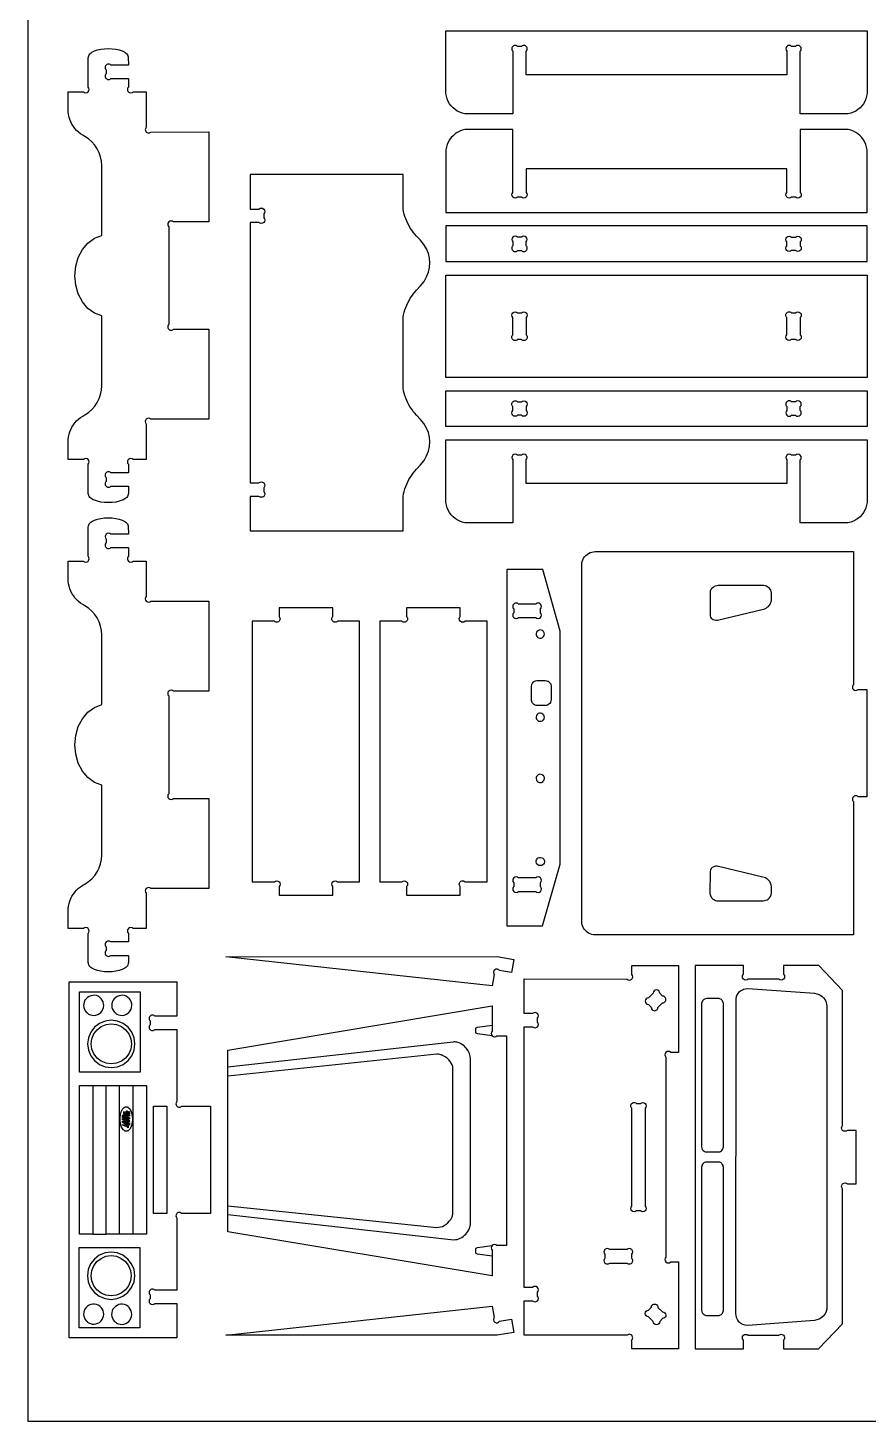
# Model space of a CAD drawing. Extents: x -10.1 to 64.9, y -6.1 to 74.4.
# Drawn here: x -10.1 to 21.2, y -6.1 to 45.8 of the extents above; entities that cross this region are included whole.
import ezdxf

# ---------------------------------------------------------------- set-up
doc = ezdxf.new("R2010")
doc.units = 0
doc.header["$MEASUREMENT"] = 0
doc.layers.get('0').update_dxf_attribs({"linetype": 'CONTINUOUS'})
doc.layers.add('ENGRAVING', color=1, linetype='CONTINUOUS')

msp = doc.modelspace()

# ---------------------------------------------------------------- linework, layer by layer
for points in [[(-10.123, -6.135), (64.877, -6.135), (64.877, 74.365), (-10.123, 74.365)], [(5.455, 37.113), (21.161, 37.113), (21.161, 38.442), (5.455, 38.442)], [(5.455, 32.796), (5.455, 36.613), (21.161, 36.613), (21.161, 32.796)], [(5.455, 30.968), (5.455, 32.296), (21.161, 32.296), (21.161, 30.968)], [(7.734, 12.337), (9.058, 12.337), (9.72, 14.633), (9.72, 23.325), (9.072, 25.628), (7.734, 25.628)], [(16.403, -2.451), (16.36, -2.403), (16.324, -2.349), (16.288, -2.268), (16.27, -2.179), (16.267, -2.132), (16.27, 9.612), (16.288, 9.701), (16.304, 9.742), (16.347, 9.819), (16.404, 9.884), (16.436, 9.912), (16.51, 9.957), (16.551, 9.974), (16.615, 9.992), (16.707, 10.001), (19.191, 9.822), (19.284, 9.807), (19.328, 9.793), (19.411, 9.752), (19.468, 9.713), (19.534, 9.648), (19.587, 9.574), (19.618, 9.512), (19.645, 9.423), (19.654, 9.353), (19.652, -1.93), (19.649, -1.954), (19.626, -2.044), (19.587, -2.127), (19.575, -2.147), (19.518, -2.219), (19.502, -2.236), (19.431, -2.294), (19.371, -2.328), (19.284, -2.361), (19.191, -2.376), (16.707, -2.568), (16.615, -2.559), (16.53, -2.533), (16.472, -2.504)]]:
    msp.add_lwpolyline(points, close=True)
for points in [[(5.654, 42.923), (5.595, 43.004), (5.545, 43.091), (5.506, 43.183), (5.478, 43.279), (5.46, 43.378), (5.455, 43.478), (5.455, 45.718), (21.161, 45.718), (21.161, 43.478), (21.155, 43.378), (21.138, 43.279), (21.109, 43.183), (21.07, 43.091), (21.02, 43.004), (20.961, 42.923), (20.893, 42.849), (20.816, 42.784), (20.733, 42.728), (20.644, 42.682), (20.55, 42.646), (20.453, 42.622), (18.665, 42.622), (18.665, 44.964, 1), (18.489, 45.141), (18.342, 45.141, 1), (18.165, 44.964), (18.165, 44.081), (8.45, 44.081), (8.45, 44.964, 1), (8.273, 45.141), (8.127, 45.141, 1), (7.95, 44.964), (7.95, 42.622), (6.162, 42.622), (6.065, 42.646), (5.971, 42.682), (5.882, 42.728), (5.799, 42.784), (5.723, 42.849)], [(-7.836, 28.352), (-7.856, 28.389), (-7.869, 28.428), (-7.873, 28.47), (-7.873, 29.558, 1), (-8.05, 29.735), (-8.621, 29.735), (-8.621, 30.482), (-8.609, 30.578), (-8.588, 30.672), (-8.56, 30.765), (-8.523, 30.854), (-8.48, 30.94), (-8.429, 31.022), (-8.371, 31.1), (-8.307, 31.172), (-8.237, 31.239), (-8.161, 31.299), (-8.081, 31.353), (-7.996, 31.397), (-7.86, 31.488), (-7.737, 31.596), (-7.63, 31.719), (-7.539, 31.855), (-7.466, 32.002), (-7.414, 32.157), (-7.382, 32.317), (-7.371, 32.48), (-7.371, 35.088), (-7.641, 35.191), (-7.884, 35.369), (-8.089, 35.612), (-8.243, 35.907), (-8.339, 36.238), (-8.371, 36.588), (-8.339, 36.938), (-8.243, 37.269), (-8.089, 37.564), (-7.884, 37.807), (-7.641, 37.985), (-7.371, 38.088), (-7.371, 40.696), (-7.382, 40.859), (-7.414, 41.019), (-7.467, 41.174), (-7.539, 41.321), (-7.63, 41.457), (-7.738, 41.579), (-7.86, 41.687), (-7.996, 41.778), (-8.081, 41.825), (-8.161, 41.878), (-8.237, 41.939), (-8.307, 42.005), (-8.371, 42.078), (-8.429, 42.155), (-8.48, 42.237), (-8.523, 42.323), (-8.56, 42.413), (-8.588, 42.505), (-8.609, 42.599), (-8.621, 42.695), (-8.621, 43.445), (-8.05, 43.445, 1), (-7.873, 43.622), (-7.873, 44.71), (-7.869, 44.752), (-7.856, 44.791), (-7.836, 44.828), (-7.809, 44.862), (-7.775, 44.893), (-7.735, 44.921), (-7.69, 44.947), (-7.639, 44.97), (-7.526, 45.008), (-7.4, 45.035), (-7.265, 45.051), (-7.125, 45.056), (-6.985, 45.051), (-6.85, 45.035), (-6.724, 45.008), (-6.611, 44.97), (-6.56, 44.947), (-6.515, 44.921), (-6.475, 44.893), (-6.441, 44.862), (-6.414, 44.828), (-6.394, 44.791), (-6.381, 44.752), (-6.377, 44.443), (-7.031, 44.443, 1), (-7.208, 44.266), (-7.208, 44.121, 1), (-7.031, 43.944), (-6.377, 43.944), (-6.377, 43.622, 1), (-6.2, 43.445), (-5.712, 43.445), (-5.712, 42.124, 1), (-5.535, 41.947), (-3.374, 41.948), (-3.374, 38.591), (-4.697, 38.591, 1), (-4.874, 38.414), (-4.874, 34.767, 1), (-4.697, 34.59), (-3.374, 34.59), (-3.374, 31.232), (-5.535, 31.232, 1), (-5.712, 31.055), (-5.712, 29.735), (-6.2, 29.735, 1), (-6.377, 29.558), (-6.377, 29.236), (-7.031, 29.236, 1), (-7.208, 29.059), (-7.208, 28.914, 1), (-7.031, 28.737), (-6.377, 28.737), (-6.377, 28.47), (-6.381, 28.428), (-6.394, 28.389), (-6.414, 28.352), (-6.441, 28.319), (-6.475, 28.287), (-6.515, 28.259), (-6.56, 28.233), (-6.611, 28.21), (-6.724, 28.173), (-6.85, 28.146), (-6.985, 28.129), (-7.125, 28.124), (-7.265, 28.129), (-7.4, 28.146), (-7.526, 28.173), (-7.639, 28.21), (-7.69, 28.233), (-7.735, 28.259), (-7.775, 28.287), (-7.809, 28.319)], [(5.455, 38.942), (21.161, 38.942), (21.161, 41.181), (21.155, 41.282), (21.138, 41.38), (21.109, 41.476), (21.07, 41.569), (21.02, 41.656), (20.961, 41.737), (20.893, 41.81), (20.816, 41.875), (20.733, 41.931), (20.644, 41.977), (20.55, 42.013), (20.453, 42.038), (18.665, 42.038), (18.665, 39.696, -1), (18.489, 39.519), (18.342, 39.519, -1), (18.165, 39.696), (18.165, 40.578), (8.45, 40.578), (8.45, 39.696, -1), (8.273, 39.519), (8.127, 39.519, -1), (7.95, 39.696), (7.95, 42.038), (6.162, 42.038), (6.065, 42.013), (5.971, 41.977), (5.882, 41.931), (5.799, 41.875), (5.723, 41.81), (5.654, 41.737), (5.595, 41.656), (5.545, 41.569), (5.506, 41.476), (5.478, 41.38), (5.46, 41.282), (5.455, 41.181)], [(-1.836, 27.07), (3.864, 27.07), (3.864, 28.358), (3.881, 28.452), (3.903, 28.544), (3.93, 28.636), (3.961, 28.726), (3.997, 28.814), (4.037, 28.9), (4.081, 28.985), (4.13, 29.066), (4.183, 29.146), (4.239, 29.222), (4.3, 29.296), (4.364, 29.367), (4.515, 29.528), (4.641, 29.694), (4.739, 29.865), (4.809, 30.039), (4.85, 30.216), (4.864, 30.393), (4.848, 30.565), (4.805, 30.736), (4.735, 30.904), (4.637, 31.069), (4.513, 31.229), (4.364, 31.384), (4.3, 31.455), (4.239, 31.528), (4.183, 31.605), (4.13, 31.684), (4.081, 31.766), (4.037, 31.85), (3.997, 31.937), (3.961, 32.025), (3.93, 32.115), (3.903, 32.206), (3.881, 32.299), (3.864, 32.393), (3.864, 35.038), (3.881, 35.132), (3.903, 35.225), (3.93, 35.316), (3.961, 35.406), (3.997, 35.494), (4.037, 35.581), (4.082, 35.665), (4.13, 35.747), (4.183, 35.826), (4.239, 35.903), (4.3, 35.977), (4.364, 36.047), (4.516, 36.208), (4.641, 36.375), (4.739, 36.546), (4.809, 36.72), (4.851, 36.896), (4.864, 37.074), (4.849, 37.246), (4.806, 37.417), (4.735, 37.585), (4.638, 37.75), (4.514, 37.91), (4.364, 38.065), (4.3, 38.135), (4.239, 38.209), (4.183, 38.285), (4.13, 38.365), (4.082, 38.447), (4.037, 38.531), (3.997, 38.617), (3.961, 38.706), (3.93, 38.796), (3.903, 38.887), (3.881, 38.98), (3.864, 39.073), (3.864, 40.361), (-1.836, 40.361), (-1.835, 39.073), (-1.511, 39.073, -1), (-1.334, 38.897), (-1.334, 38.75, -1), (-1.511, 38.573), (-1.834, 38.573), (-1.834, 28.858), (-1.511, 28.858, -1), (-1.334, 28.681), (-1.334, 28.535, -1), (-1.511, 28.358), (-1.835, 28.358)], [(8.127, 37.527), (8.273, 37.527, 1), (8.45, 37.704), (8.45, 37.851, 1), (8.273, 38.027), (8.127, 38.027, 1), (7.95, 37.851), (7.95, 37.704, 1)], [(18.342, 38.027), (18.489, 38.027, -1), (18.665, 37.851), (18.665, 37.704, -1), (18.489, 37.527), (18.342, 37.527, -1), (18.165, 37.704), (18.165, 37.851, -1)], [(8.273, 34.205), (8.127, 34.205, -1), (7.95, 34.382), (7.95, 35.028, -1), (8.127, 35.205), (8.273, 35.205, -1), (8.45, 35.028), (8.45, 34.382, -1)], [(18.665, 35.028), (18.665, 34.382, -1), (18.489, 34.205), (18.342, 34.205, -1), (18.165, 34.382), (18.165, 35.028, -1), (18.342, 35.205), (18.489, 35.205, -1)], [(8.127, 31.882), (8.273, 31.882, -1), (8.45, 31.705), (8.45, 31.559, -1), (8.273, 31.382), (8.127, 31.382, -1), (7.95, 31.559), (7.95, 31.705, -1)], [(18.342, 31.382), (18.489, 31.382, 1), (18.665, 31.559), (18.665, 31.705, 1), (18.489, 31.882), (18.342, 31.882, 1), (18.165, 31.705), (18.165, 31.559, 1)], [(5.654, 27.673), (5.595, 27.754), (5.545, 27.841), (5.506, 27.933), (5.478, 28.029), (5.46, 28.128), (5.455, 28.228), (5.455, 30.468), (21.161, 30.468), (21.161, 28.228), (21.155, 28.128), (21.138, 28.029), (21.109, 27.933), (21.07, 27.841), (21.02, 27.754), (20.961, 27.673), (20.893, 27.599), (20.816, 27.534), (20.733, 27.478), (20.644, 27.432), (20.55, 27.396), (20.453, 27.372), (18.665, 27.372), (18.665, 29.714, 1), (18.489, 29.891), (18.342, 29.891, 1), (18.165, 29.714), (18.165, 28.831), (8.45, 28.831), (8.45, 29.714, 1), (8.273, 29.891), (8.127, 29.891, 1), (7.95, 29.714), (7.95, 27.372), (6.162, 27.372), (6.065, 27.396), (5.971, 27.432), (5.882, 27.478), (5.799, 27.534), (5.723, 27.599)], [(-7.809, 10.819), (-7.836, 10.852), (-7.856, 10.889), (-7.869, 10.928), (-7.873, 10.97), (-7.873, 12.058, 1), (-8.05, 12.235), (-8.621, 12.235), (-8.621, 12.982), (-8.609, 13.078), (-8.588, 13.172), (-8.56, 13.265), (-8.523, 13.354), (-8.48, 13.44), (-8.429, 13.522), (-8.371, 13.6), (-8.307, 13.672), (-8.237, 13.739), (-8.161, 13.799), (-8.081, 13.853), (-7.996, 13.897), (-7.86, 13.988), (-7.737, 14.096), (-7.63, 14.219), (-7.539, 14.355), (-7.466, 14.502), (-7.414, 14.657), (-7.382, 14.817), (-7.371, 14.98), (-7.371, 17.588), (-7.641, 17.691), (-7.884, 17.869), (-8.089, 18.112), (-8.243, 18.407), (-8.339, 18.738), (-8.371, 19.088), (-8.339, 19.438), (-8.243, 19.769), (-8.089, 20.064), (-7.884, 20.307), (-7.641, 20.485), (-7.371, 20.588), (-7.371, 23.196), (-7.382, 23.359), (-7.414, 23.519), (-7.467, 23.674), (-7.539, 23.821), (-7.63, 23.957), (-7.738, 24.079), (-7.86, 24.187), (-7.996, 24.278), (-8.081, 24.325), (-8.161, 24.378), (-8.237, 24.439), (-8.307, 24.505), (-8.371, 24.578), (-8.429, 24.655), (-8.48, 24.737), (-8.523, 24.823), (-8.56, 24.913), (-8.588, 25.005), (-8.609, 25.099), (-8.621, 25.195), (-8.621, 25.945), (-8.05, 25.945, 1), (-7.873, 26.122), (-7.873, 27.21), (-7.869, 27.252), (-7.856, 27.291), (-7.836, 27.328), (-7.809, 27.362), (-7.775, 27.393), (-7.735, 27.421), (-7.69, 27.447), (-7.639, 27.47), (-7.526, 27.508), (-7.4, 27.535), (-7.265, 27.551), (-7.125, 27.556), (-6.985, 27.551), (-6.85, 27.535), (-6.724, 27.508), (-6.611, 27.47), (-6.56, 27.447), (-6.515, 27.421), (-6.475, 27.393), (-6.441, 27.362), (-6.414, 27.328), (-6.394, 27.291), (-6.381, 27.252), (-6.377, 26.943), (-7.031, 26.943, 1), (-7.208, 26.766), (-7.208, 26.621, 1), (-7.031, 26.444), (-6.377, 26.444), (-6.377, 26.122, 1), (-6.2, 25.945), (-5.712, 25.945), (-5.712, 24.624, 1), (-5.535, 24.447), (-3.374, 24.448), (-3.374, 21.091), (-4.697, 21.091, 1), (-4.874, 20.914), (-4.874, 17.267, 1), (-4.697, 17.09), (-3.374, 17.09), (-3.374, 13.732), (-5.535, 13.732, 1), (-5.712, 13.555), (-5.712, 12.235), (-6.2, 12.235, 1), (-6.377, 12.058), (-6.377, 11.736), (-7.031, 11.736, 1), (-7.208, 11.559), (-7.208, 11.414, 1), (-7.031, 11.237), (-6.377, 11.237), (-6.377, 10.97), (-6.381, 10.928), (-6.394, 10.889), (-6.414, 10.852), (-6.441, 10.819), (-6.475, 10.787), (-6.515, 10.759), (-6.56, 10.733), (-6.611, 10.71), (-6.724, 10.673), (-6.85, 10.646), (-6.985, 10.629), (-7.125, 10.624), (-7.265, 10.629), (-7.4, 10.646), (-7.526, 10.673), (-7.639, 10.71), (-7.69, 10.733), (-7.735, 10.759), (-7.775, 10.787)], [(10.669, 12.151), (10.626, 12.2), (10.59, 12.255), (10.561, 12.313), (10.54, 12.375), (10.527, 12.439), (10.523, 12.505), (10.523, 25.796), (10.527, 25.861), (10.54, 25.926), (10.561, 25.988), (10.59, 26.046), (10.626, 26.101), (10.669, 26.15), (10.718, 26.193), (10.773, 26.229), (10.831, 26.258), (10.893, 26.279), (10.957, 26.292), (11.023, 26.296), (20.644, 26.296), (20.644, 21.327, 1), (20.82, 21.15), (21.144, 21.15), (21.144, 17.15), (20.82, 17.15, 1), (20.644, 16.973), (20.644, 12.004), (11.023, 12.004), (10.957, 12.009), (10.893, 12.021), (10.831, 12.042), (10.773, 12.071), (10.718, 12.108)], [(-1.759, 13.981), (-0.936, 13.981, -1), (-0.759, 13.805), (-0.759, 13.481), (1.241, 13.481), (1.241, 13.805, -1), (1.418, 13.981), (2.241, 13.981), (2.241, 23.697), (1.418, 23.697, -1), (1.241, 23.874), (1.241, 24.197), (-0.759, 24.197), (-0.759, 23.874, -1), (-0.936, 23.697), (-1.759, 23.697)], [(2.993, 13.981), (3.817, 13.981, -1), (3.993, 13.805), (3.993, 13.481), (5.993, 13.481), (5.993, 13.805, -1), (6.17, 13.981), (6.993, 13.981), (6.993, 23.697), (6.17, 23.697, -1), (5.993, 23.874), (5.993, 24.197), (3.993, 24.197), (3.993, 23.874, -1), (3.817, 23.697), (2.993, 23.697)], [(8.161, 23.841), (8.807, 23.841, 1), (8.984, 24.018), (8.984, 24.164, 1), (8.807, 24.341), (8.161, 24.341, 1), (7.984, 24.164), (7.984, 24.018, 1)], [(8.161, 13.625), (8.807, 13.625, 1), (8.984, 13.802), (8.984, 13.948, 1), (8.807, 14.125), (8.161, 14.125, 1), (7.984, 13.948), (7.984, 13.802, 1)], [(-2.749, 11.185), (7.368, 11.194), (7.984, 11.087), (7.899, 10.595), (7.458, 10.671, 1), (7.253, 10.527), (7.18, 10.103)], [(12.384, -3.434), (12.384, -3.111, 1), (12.207, -2.934), (8.368, -2.934), (8.368, -1.647), (8.691, -1.647, 1), (8.868, -1.47), (8.868, -1.324, 1), (8.691, -1.147), (8.368, -1.147), (8.368, 8.569), (8.691, 8.569, 1), (8.868, 8.746), (8.868, 8.892, 1), (8.691, 9.069), (8.368, 9.069), (8.368, 10.357), (12.207, 10.353, 1), (12.384, 10.529), (12.384, 10.858), (14.132, 10.857), (14.132, 7.62), (13.836, 7.62, 1), (13.66, 7.443), (13.659, -0.021, 1), (13.836, -0.198), (14.132, -0.198), (14.131, -3.434)], [(16.545, -3.434), (16.545, -3.111, -1), (16.721, -2.934), (17.868, -2.934, -1), (18.045, -3.111), (18.045, -3.434), (19.34, -3.434), (20.244, -2.51), (20.244, 2.534, -1), (20.421, 2.711), (20.744, 2.711), (20.744, 4.711), (20.421, 4.711, -1), (20.244, 4.888), (20.244, 9.922), (19.351, 10.86), (18.045, 10.858), (18.045, 10.531, -1), (17.868, 10.354), (16.722, 10.353, -1), (16.545, 10.53), (16.545, 10.858), (14.749, 10.857), (14.75, -3.434)], [(-8.586, -3.034), (-8.586, 10.253), (-4.57, 10.253), (-4.57, 8.969), (-5.393, 8.97, 1), (-5.57, 8.793), (-5.57, 8.647, 1), (-5.393, 8.47), (-4.57, 8.469), (-4.57, 5.788, 1), (-4.393, 5.612), (-3.322, 5.612), (-3.322, 1.612), (-4.393, 1.612, 1), (-4.57, 1.435), (-4.57, -1.246), (-5.393, -1.246, 1), (-5.57, -1.423), (-5.57, -1.569, 1), (-5.393, -1.746), (-4.57, -1.746), (-4.57, -3.034)], [(13.534, 9.717), (13.432, 9.822, 1), (13.182, 9.824), (13.009, 9.655, 1), (13.007, 9.405), (13.11, 9.3, 1), (13.36, 9.298), (13.532, 9.467, 1)], [(7.18, 8.632), (7.18, 8.411, 1), (7.357, 8.235), (7.717, 8.235), (7.717, 0.417), (7.357, 0.417, 1), (7.18, 0.241), (7.18, 0.02), (7.18, -0.719), (-2.671, 0.93), (-2.671, 1.569), (-2.671, 1.9), (-2.671, 6.737), (-2.671, 7.068), (-2.671, 7.704), (7.18, 9.353)], [(12.884, 5.534), (12.884, 1.888, -1), (12.707, 1.711), (12.561, 1.711, -1), (12.384, 1.888), (12.384, 5.534, -1), (12.561, 5.711), (12.707, 5.711, -1)], [(12.384, -0.06), (12.384, 0.087, 1), (12.207, 0.263), (11.561, 0.263, 1), (11.384, 0.087), (11.384, -0.06, 1), (11.561, -0.237), (12.207, -0.237, 1)], [(-2.749, -2.926), (7.18, -1.844), (7.253, -2.268, 1), (7.458, -2.412), (7.899, -2.336), (7.984, -2.828), (7.368, -2.934)], [(13.007, -1.997), (13.11, -1.893, -1), (13.36, -1.891), (13.532, -2.06, -1), (13.534, -2.31), (13.432, -2.414, -1), (13.182, -2.417), (13.009, -2.247, -1)]]:
    msp.add_lwpolyline(points, format="xyb", close=True)
for points in [[(3.869, 32.364), (3.869, 32.393)], [(16.09, 9.769), (16.09, 9.767)], [(16.09, -2.334), (16.09, -2.336)]]:
    msp.add_lwpolyline(points)
at = {"layer": 'ENGRAVING'}
for points in [[(15.377, 23.789, 0.122551), (15.464, 23.746, 0.098658), (15.584, 23.743), (17.292, 24.148, 0.128882), (17.477, 24.255, 0.131761), (17.583, 24.436, 0.016891), (17.587, 24.453, 0.023588), (17.589, 24.465), (17.592, 24.752, 0.190721), (17.503, 24.941, 0.178591), (17.299, 25.028), (15.609, 25.028, 0.132514), (15.417, 24.964, 0.229809), (15.301, 24.767), (15.301, 23.937, 0.099643), (15.324, 23.857, 0.096321)], [(8.913, 23.077, 0.782283), (9.092, 23.318, 0.781894), (8.821, 23.189, 0.122401), (8.853, 23.122, 0.122157)], [(8.913, 19.978, 0.722471), (9.107, 20.201, 0.724254), (8.819, 20.137, 0.159922), (8.84, 20.042, 0.161123)], [(8.913, 17.693, 0.264164), (9.053, 17.703, 0.238303), (9.129, 17.836, 0.196042), (9.093, 17.938, 0.348672), (8.899, 17.973, 0.28855), (8.821, 17.833, 0.275246)], [(15.424, 13.33, 0.07759), (15.505, 13.289, 0.067175), (15.609, 13.272), (17.283, 13.272, 0.151852), (17.474, 13.339, 0.22671), (17.592, 13.563, 0.025228), (17.59, 13.799, 0.180834), (17.483, 14.04, 0.055659), (17.402, 14.105, 0.06529), (17.323, 14.143), (15.569, 14.56, 0.131625), (15.438, 14.543, 0.270936), (15.301, 14.363), (15.3, 13.548, 0.109806), (15.338, 13.425, 0.110325)], [(-7.858, 9.049, 0.936602), (-7.443, 9.671, 0.936602), (-7.936, 9.109, 0.032737), (-7.899, 9.076, 0.032737)], [(-6.81, 9.049, 0.936602), (-6.394, 9.671, 0.936602), (-6.887, 9.109, 0.032737), (-6.85, 9.076, 0.032737)], [(15.079, 3.931, 0.052818), (15.115, 3.914, 0.062933), (15.147, 3.907), (15.64, 3.907, 0.185881), (15.745, 3.962, 0.153894), (15.802, 4.091), (15.802, 9.439, 0.154124), (15.745, 9.568, 0.18557), (15.64, 9.623), (15.166, 9.624, 0.187421), (15.047, 9.57, 0.167362), (14.984, 9.439), (14.984, 4.091, 0.116623), (15.013, 3.997, 0.123392)], [(15.095, -2.175, 0.053981), (15.117, -2.184, 0.042226), (15.147, -2.19), (15.64, -2.19, 0.185914), (15.745, -2.135, 0.153921), (15.802, -2.006), (15.803, 3.321, 0.15257), (15.746, 3.467, 0.198654), (15.64, 3.526), (15.166, 3.527, 0.187416), (15.047, 3.473, 0.16731), (14.984, 3.342), (14.984, -2.006, 0.122736), (15.019, -2.105, 0.124426)], [(-7.858, -2.466, 0.936602), (-7.443, -1.843, 0.936602), (-7.936, -2.406, 0.032737), (-7.899, -2.438, 0.032737)], [(-6.815, -2.475, 0.936602), (-6.4, -1.853, 0.936602), (-6.893, -2.416, 0.032737), (-6.856, -2.448, 0.032737)]]:
    msp.add_lwpolyline(points, format="xyb", close=True, dxfattribs=at)
for points in [[(8.726, 20.601), (8.684, 20.648), (8.673, 20.666), (8.657, 20.705), (8.648, 20.747), (8.647, 21.269), (8.657, 21.334), (8.673, 21.373), (8.684, 21.391), (8.726, 21.437), (8.761, 21.461), (8.8, 21.477), (8.843, 21.486), (9.159, 21.487), (9.203, 21.483), (9.244, 21.47), (9.263, 21.461), (9.298, 21.437), (9.328, 21.407), (9.351, 21.373), (9.368, 21.334), (9.377, 21.291), (9.378, 20.758), (9.373, 20.726), (9.361, 20.685), (9.351, 20.666), (9.328, 20.631), (9.298, 20.601), (9.281, 20.589), (9.244, 20.568), (9.203, 20.556), (9.159, 20.551), (8.865, 20.551), (8.821, 20.556), (8.78, 20.568), (8.761, 20.578)], [(8.854, 14.638), (8.83, 14.677), (8.819, 14.721), (8.821, 14.768), (8.83, 14.797), (8.854, 14.836), (8.875, 14.857), (8.899, 14.873), (8.942, 14.889), (8.989, 14.891), (9.034, 14.88), (9.072, 14.857), (9.102, 14.824), (9.122, 14.783), (9.126, 14.768), (9.128, 14.721), (9.117, 14.677), (9.093, 14.638), (9.072, 14.617), (9.034, 14.594), (8.989, 14.583), (8.942, 14.585), (8.927, 14.589), (8.887, 14.608)], [(-8.205, 6.886), (-8.205, 9.882), (-5.939, 9.882), (-5.939, 6.886)], [(-6.786, 7.083), (-6.573, 7.171), (-6.39, 7.312), (-6.249, 7.494), (-6.161, 7.707), (-6.131, 7.936), (-6.161, 8.165), (-6.249, 8.378), (-6.39, 8.56), (-6.573, 8.701), (-6.786, 8.789), (-7.014, 8.819), (-7.243, 8.789), (-7.456, 8.701), (-7.639, 8.56), (-7.779, 8.378), (-7.867, 8.165), (-7.897, 7.936), (-7.867, 7.707), (-7.779, 7.494), (-7.639, 7.312), (-7.456, 7.171), (-7.243, 7.083), (-7.014, 7.053)], [(-7.664, 7.561), (-7.739, 7.742), (-7.764, 7.936), (-7.739, 8.13), (-7.664, 8.311), (-7.544, 8.466), (-7.389, 8.586), (-7.208, 8.66), (-7.014, 8.686), (-6.82, 8.66), (-6.639, 8.586), (-6.484, 8.466), (-6.365, 8.311), (-6.29, 8.13), (-6.264, 7.936), (-6.29, 7.742), (-6.365, 7.561), (-6.484, 7.406), (-6.639, 7.286), (-6.82, 7.212), (-7.014, 7.186), (-7.208, 7.212), (-7.389, 7.286), (-7.544, 7.406)], [(-6.557, 4.722), (-6.577, 4.743), (-6.628, 4.827), (-6.635, 4.843), (-6.642, 4.86), (-6.648, 4.878), (-6.654, 4.897), (-6.66, 4.916), (-6.665, 4.935), (-6.67, 4.956), (-6.674, 4.976), (-6.677, 4.997), (-6.68, 5.019), (-6.683, 5.041), (-6.685, 5.063), (-6.686, 5.086), (-6.687, 5.109), (-6.688, 5.133), (-6.687, 5.156), (-6.686, 5.179), (-6.685, 5.202), (-6.683, 5.225), (-6.68, 5.247), (-6.677, 5.268), (-6.674, 5.289), (-6.67, 5.31), (-6.665, 5.33), (-6.66, 5.35), (-6.654, 5.369), (-6.648, 5.387), (-6.642, 5.405), (-6.635, 5.422), (-6.628, 5.439), (-6.62, 5.455), (-6.604, 5.484), (-6.547, 5.552), (-6.536, 5.561), (-6.526, 5.568), (-6.515, 5.574), (-6.504, 5.579), (-6.492, 5.583), (-6.481, 5.586), (-6.469, 5.588), (-6.457, 5.588), (-6.445, 5.588), (-6.433, 5.586), (-6.422, 5.583), (-6.41, 5.579), (-6.399, 5.574), (-6.388, 5.568), (-6.328, 5.51), (-6.319, 5.498), (-6.31, 5.484), (-6.302, 5.47), (-6.294, 5.455), (-6.286, 5.439), (-6.279, 5.422), (-6.272, 5.405), (-6.265, 5.387), (-6.259, 5.369), (-6.254, 5.35), (-6.249, 5.33), (-6.244, 5.31), (-6.226, 5.156), (-6.226, 5.133), (-6.226, 5.109), (-6.244, 4.956), (-6.249, 4.935), (-6.254, 4.916), (-6.259, 4.897), (-6.265, 4.878), (-6.272, 4.86), (-6.279, 4.843), (-6.286, 4.827), (-6.294, 4.811), (-6.302, 4.796), (-6.31, 4.781), (-6.319, 4.768), (-6.328, 4.755), (-6.378, 4.705), (-6.388, 4.698), (-6.399, 4.692), (-6.41, 4.687), (-6.422, 4.683), (-6.433, 4.68), (-6.445, 4.678), (-6.457, 4.677), (-6.469, 4.678), (-6.481, 4.68), (-6.492, 4.683), (-6.504, 4.687), (-6.515, 4.692), (-6.526, 4.698), (-6.536, 4.705), (-6.547, 4.713)], [(-6.595, 5.219), (-6.595, 5.248), (-6.594, 5.26), (-6.592, 5.27), (-6.588, 5.277), (-6.573, 5.288), (-6.562, 5.29), (-6.55, 5.289), (-6.536, 5.285), (-6.522, 5.279), (-6.509, 5.272), (-6.499, 5.263), (-6.49, 5.253), (-6.484, 5.244), (-6.479, 5.233), (-6.477, 5.222), (-6.476, 5.209), (-6.476, 5.177)], [(-6.565, 5.242), (-6.505, 5.221), (-6.507, 5.23), (-6.512, 5.238), (-6.522, 5.244), (-6.534, 5.25), (-6.547, 5.253), (-6.557, 5.253), (-6.563, 5.25)], [(-6.529, 5.324), (-6.553, 5.331), (-6.553, 5.411), (-6.529, 5.403), (-6.494, 5.307), (-6.509, 5.316), (-6.529, 5.359)], [(-6.459, 5.362), (-6.459, 5.397), (-6.458, 5.408), (-6.457, 5.417), (-6.454, 5.423), (-6.45, 5.428), (-6.444, 5.433), (-6.437, 5.435), (-6.428, 5.435), (-6.419, 5.432), (-6.409, 5.427), (-6.401, 5.421), (-6.394, 5.412), (-6.389, 5.402), (-6.339, 5.41), (-6.339, 5.373), (-6.389, 5.372), (-6.339, 5.355), (-6.339, 5.321)], [(-6.459, 5.276), (-6.459, 5.339), (-6.43, 5.329), (-6.43, 5.299), (-6.415, 5.294), (-6.415, 5.32), (-6.386, 5.31), (-6.386, 5.284), (-6.368, 5.278), (-6.368, 5.307), (-6.339, 5.297), (-6.339, 5.234)], [(-6.459, 5.156), (-6.459, 5.192), (-6.424, 5.186), (-6.381, 5.176), (-6.401, 5.185), (-6.42, 5.195), (-6.459, 5.217), (-6.459, 5.254), (-6.339, 5.178), (-6.339, 5.143)], [(-6.434, 5.388), (-6.405, 5.378), (-6.405, 5.38), (-6.406, 5.386), (-6.409, 5.392), (-6.414, 5.396), (-6.42, 5.399), (-6.426, 5.4), (-6.43, 5.399), (-6.433, 5.395)], [(-5.446, 1.612), (-5.446, 5.612), (-4.946, 5.612), (-4.946, 1.612)], [(-6.595, 5.1), (-6.595, 5.132), (-6.554, 5.134), (-6.545, 5.134), (-6.534, 5.134), (-6.524, 5.134), (-6.538, 5.137), (-6.55, 5.141), (-6.595, 5.155), (-6.595, 5.188), (-6.476, 5.146), (-6.476, 5.114), (-6.52, 5.111), (-6.533, 5.111), (-6.545, 5.111), (-6.523, 5.106), (-6.506, 5.102), (-6.476, 5.091), (-6.476, 5.058)], [(-6.595, 5.009), (-6.595, 5.05), (-6.476, 5.035), (-6.476, 5), (-6.491, 5.003), (-6.491, 4.98), (-6.476, 4.972), (-6.476, 4.937)], [(-6.595, 4.899), (-6.595, 4.933), (-6.505, 4.901), (-6.505, 4.927), (-6.476, 4.917), (-6.476, 4.858)], [(-6.558, 5.015), (-6.551, 5.012), (-6.549, 5.011), (-6.535, 5.003), (-6.516, 4.993), (-6.516, 5.008), (-6.53, 5.01), (-6.532, 5.011), (-6.546, 5.014), (-6.549, 5.014), (-6.555, 5.016)], [(-6.438, 5.055), (-6.447, 5.066), (-6.452, 5.075), (-6.456, 5.083), (-6.458, 5.092), (-6.459, 5.101), (-6.458, 5.111), (-6.455, 5.119), (-6.449, 5.125), (-6.442, 5.13), (-6.433, 5.132), (-6.423, 5.133), (-6.412, 5.131), (-6.398, 5.127), (-6.386, 5.122), (-6.384, 5.121), (-6.375, 5.116), (-6.365, 5.108), (-6.356, 5.099), (-6.348, 5.09), (-6.343, 5.08), (-6.34, 5.07), (-6.339, 5.059), (-6.34, 5.051), (-6.342, 5.043), (-6.346, 5.037), (-6.352, 5.032), (-6.361, 5.028), (-6.372, 5.027), (-6.385, 5.028), (-6.4, 5.032), (-6.414, 5.038), (-6.427, 5.046)], [(-6.459, 4.944), (-6.459, 4.979), (-6.458, 4.989), (-6.457, 4.998), (-6.454, 5.005), (-6.45, 5.01), (-6.444, 5.014), (-6.437, 5.016), (-6.428, 5.016), (-6.419, 5.013), (-6.409, 5.009), (-6.401, 5.002), (-6.394, 4.994), (-6.389, 4.984), (-6.339, 4.991), (-6.339, 4.955), (-6.389, 4.953), (-6.339, 4.936), (-6.339, 4.902)], [(-6.41, 4.813), (-6.445, 4.909), (-6.43, 4.9), (-6.41, 4.856), (-6.41, 4.893), (-6.387, 4.885), (-6.387, 4.805)], [(-6.434, 4.97), (-6.405, 4.959), (-6.405, 4.961), (-6.406, 4.967), (-6.409, 4.973), (-6.414, 4.977), (-6.42, 4.98), (-6.426, 4.981), (-6.43, 4.98), (-6.433, 4.976)], [(-6.43, 5.091), (-6.428, 5.085), (-6.422, 5.078), (-6.412, 5.073), (-6.399, 5.067), (-6.386, 5.063), (-6.376, 5.062), (-6.37, 5.064), (-6.368, 5.068), (-6.37, 5.075), (-6.376, 5.081), (-6.384, 5.086), (-6.398, 5.092), (-6.412, 5.096), (-6.422, 5.097), (-6.428, 5.096)], [(-8.211, -2.659), (-8.211, 0.337), (-5.945, 0.337), (-5.945, -2.659)], [(-7.461, -1.477), (-7.248, -1.566), (-7.02, -1.596), (-6.791, -1.566), (-6.578, -1.477), (-6.395, -1.337), (-6.255, -1.154), (-6.167, -0.941), (-6.137, -0.713), (-6.167, -0.484), (-6.255, -0.271), (-6.395, -0.088), (-6.578, 0.052), (-6.791, 0.14), (-7.02, 0.17), (-7.248, 0.14), (-7.461, 0.052), (-7.644, -0.088), (-7.785, -0.271), (-7.873, -0.484), (-7.903, -0.713), (-7.873, -0.941), (-7.785, -1.154), (-7.644, -1.337)], [(-7.669, -1.088), (-7.744, -0.907), (-7.77, -0.713), (-7.744, -0.519), (-7.669, -0.338), (-7.55, -0.182), (-7.395, -0.063), (-7.214, 0.012), (-7.02, 0.037), (-6.826, 0.012), (-6.645, -0.063), (-6.489, -0.182), (-6.37, -0.338), (-6.295, -0.519), (-6.27, -0.713), (-6.295, -0.907), (-6.37, -1.088), (-6.489, -1.243), (-6.645, -1.362), (-6.826, -1.437), (-7.02, -1.463), (-7.214, -1.437), (-7.395, -1.362), (-7.55, -1.243)]]:
    msp.add_lwpolyline(points, close=True, dxfattribs=at)
for points in [[(7.18, 8.234), (6.631, 8.31, -0.118717), (6.588, 8.331, -0.169859), (6.571, 8.361), (6.571, 8.504, -0.155969), (6.589, 8.533, -0.109585), (6.631, 8.556), (7.18, 8.631)], [(-2.671, 1.569), (5.756, 0.633, 0.122317), (5.994, 0.687, 0.181865), (6.337, 1.059, 0.038065), (6.365, 1.146, 0.043278), (6.377, 1.226), (6.379, 7.363, 0.164253), (6.23, 7.765, 0.163014), (5.866, 7.997, 0.044111), (5.804, 8.007, 0.036665), (5.729, 8.006), (-2.671, 7.068)], [(-2.671, 1.9), (5.113, 1.092, 0.133814), (5.392, 1.161, 0.115915), (5.636, 1.384, 0.063384), (5.69, 1.489, 0.060248), (5.718, 1.609), (5.72, 7.002, 0.145707), (5.619, 7.28, 0.125068), (5.354, 7.496, 0.055339), (5.232, 7.538, 0.059781), (5.113, 7.549), (-2.671, 6.737)], [(7.18, 0.021), (6.631, 0.096, -0.109901), (6.589, 0.119, -0.155839), (6.571, 0.148), (6.571, 0.291, -0.155971), (6.589, 0.32, -0.109584), (6.631, 0.342), (7.18, 0.418)]]:
    msp.add_lwpolyline(points, format="xyb", dxfattribs=at)
for points in [[(-7.705, 0.837), (-8.205, 0.837), (-8.205, 6.386), (-7.705, 6.386), (-7.705, 0.837), (-7.205, 0.837)], [(-7.705, 6.386), (-7.205, 6.386)], [(-6.705, 0.837), (-7.205, 0.837), (-7.205, 6.386), (-6.705, 6.386), (-6.205, 6.386), (-5.705, 6.386), (-5.705, 0.837), (-6.205, 0.837), (-6.705, 0.837), (-6.705, 6.386)], [(-6.205, 0.837), (-6.205, 6.386)], [(-6.558, 5.015), (-6.563, 5.017), (-6.566, 5.019)]]:
    msp.add_lwpolyline(points, dxfattribs=at)

doc.saveas('drawing.dxf')
